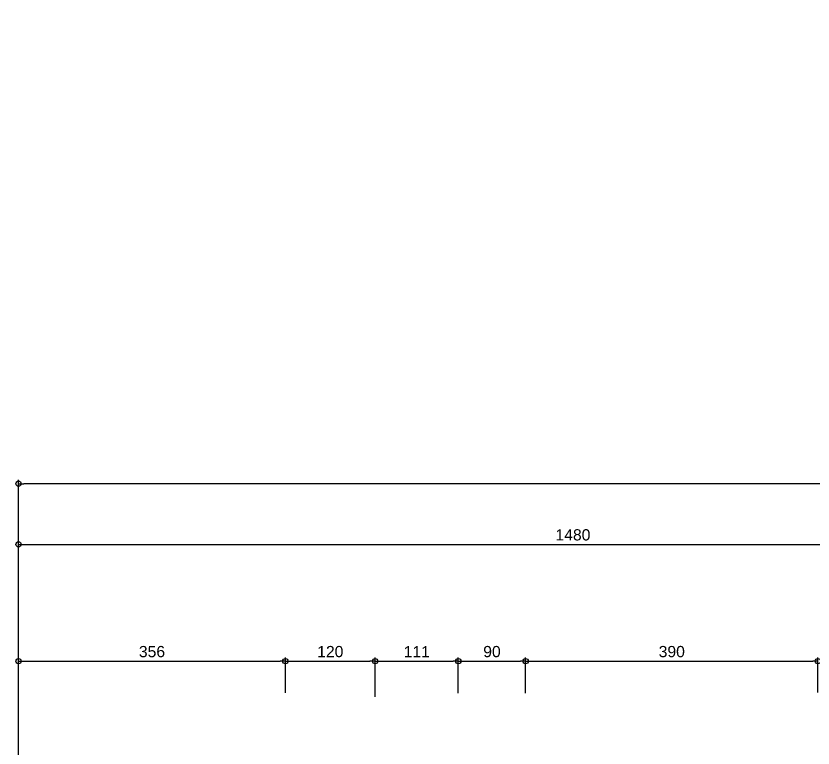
# Model space of a CAD drawing. Header units: millimetres. Extents: x 768 to 14077, y 324 to 18132.
# Drawn here: x 1627 to 2691, y 11757 to 12734 of the extents above; entities that cross this region are included whole.
import ezdxf

# ---------------------------------------------------------------- set-up
doc = ezdxf.new("R2010")
doc.units = ezdxf.units.MM
doc.styles.get("Standard").update_dxf_attribs({"font": 'arial.ttf'})
doc.dimstyles.new('1-50-2', dxfattribs={"dimtxt": 15, "dimasz": 7, "dimexe": 5, "dimexo": 5, "dimgap": 5, "dimtad": 1, "dimdec": 0, "dimtxsty": 'Standard', "dimblk": 'ORIGIN', "dimcen": 5, "dimdle": 7, "dimclrd": 256, "dimclre": 256, "dimclrt": 256, "dimadec": 0, "dimazin": 0, "dimtfac": 1, "dimtdec": 0, "dimtix": 1, "dimtmove": 0, "dimatfit": 3, "dimldrblk": 'ORIGIN', "dimfxl": 1, "dimlwd": -1, "dimlwe": -1, "dimarcsym": 0})

# ---------------------------------------------------------------- blocks, each defined once
blk = doc.blocks.new('_Origin')
at = {"color": 0, "linetype": 'ByBlock', "lineweight": -2}
blk.add_line((0, 0), (-1, 0), dxfattribs=at)
blk.add_circle((0, 0), 0.5, dxfattribs=at)
blk = doc.blocks.new('*D267')
at = {"transparency": 16777216}
for p, q in [((1630.4, 11830.1), (1630.4, 11877.5)), ((1986.6, 11830.1), (1986.6, 11877.5)), ((1637.4, 11872.5), (1979.6, 11872.5))]:
    blk.add_line(p, q, dxfattribs=at)
at = {"layer": 'Defpoints', "color": 0, "transparency": 16777216}
for p in [(1986.6, 11872.5), (1630.4, 11825.1), (1986.6, 11825.1)]:
    blk.add_point(p, dxfattribs=at)
at = {"transparency": 16777216, "xscale": 7, "yscale": 7, "zscale": 7, "rotation": 180}
blk.add_blockref('_Origin', (1630.4, 11872.5), dxfattribs=at)
at = {"transparency": 16777216, "xscale": 7, "yscale": 7, "zscale": 7}
blk.add_blockref('_Origin', (1986.6, 11872.5), dxfattribs=at)
at = {"transparency": 16777216, "insert": (1808.5, 11885.2), "char_height": 15, "attachment_point": 5}
blk.add_mtext('356', dxfattribs=at)
blk = doc.blocks.new('*D268')
at = {"transparency": 16777216}
for p, q in [((1986.6, 11830.1), (1986.6, 11877.5)), ((2106.4, 11824.7), (2106.4, 11877.5)), ((1993.6, 11872.5), (2099.4, 11872.5))]:
    blk.add_line(p, q, dxfattribs=at)
at = {"layer": 'Defpoints', "color": 0, "transparency": 16777216}
for p in [(2106.4, 11872.5), (1986.6, 11825.1), (2106.4, 11819.7)]:
    blk.add_point(p, dxfattribs=at)
at = {"transparency": 16777216, "xscale": 7, "yscale": 7, "zscale": 7, "rotation": 180}
blk.add_blockref('_Origin', (1986.6, 11872.5), dxfattribs=at)
at = {"transparency": 16777216, "xscale": 7, "yscale": 7, "zscale": 7}
blk.add_blockref('_Origin', (2106.4, 11872.5), dxfattribs=at)
at = {"transparency": 16777216, "insert": (2046.5, 11885.2), "char_height": 15, "attachment_point": 5}
blk.add_mtext('120', dxfattribs=at)
blk = doc.blocks.new('*D269')
at = {"transparency": 16777216}
for p, q in [((2106.4, 11824.7), (2106.4, 11877.5)), ((2217.4, 11829.7), (2217.4, 11877.5)), ((2113.4, 11872.5), (2210.4, 11872.5))]:
    blk.add_line(p, q, dxfattribs=at)
at = {"layer": 'Defpoints', "color": 0, "transparency": 16777216}
for p in [(2217.4, 11872.5), (2217.4, 11824.7), (2106.4, 11819.7)]:
    blk.add_point(p, dxfattribs=at)
at = {"transparency": 16777216, "xscale": 7, "yscale": 7, "zscale": 7, "rotation": 180}
blk.add_blockref('_Origin', (2106.4, 11872.5), dxfattribs=at)
at = {"transparency": 16777216, "xscale": 7, "yscale": 7, "zscale": 7}
blk.add_blockref('_Origin', (2217.4, 11872.5), dxfattribs=at)
at = {"transparency": 16777216, "insert": (2161.9, 11885.1), "char_height": 15, "attachment_point": 5}
blk.add_mtext('111', dxfattribs=at)
blk = doc.blocks.new('*D270')
at = {"transparency": 16777216}
for p, q in [((2217.4, 11829.7), (2217.4, 11877.5)), ((2307.2, 11829.7), (2307.2, 11877.5)), ((2224.4, 11872.5), (2300.2, 11872.5))]:
    blk.add_line(p, q, dxfattribs=at)
at = {"layer": 'Defpoints', "color": 0, "transparency": 16777216}
for p in [(2307.2, 11872.5), (2217.4, 11824.7), (2307.2, 11824.7)]:
    blk.add_point(p, dxfattribs=at)
at = {"transparency": 16777216, "xscale": 7, "yscale": 7, "zscale": 7, "rotation": 180}
blk.add_blockref('_Origin', (2217.4, 11872.5), dxfattribs=at)
at = {"transparency": 16777216, "xscale": 7, "yscale": 7, "zscale": 7}
blk.add_blockref('_Origin', (2307.2, 11872.5), dxfattribs=at)
at = {"transparency": 16777216, "insert": (2262.3, 11885.2), "char_height": 15, "attachment_point": 5}
blk.add_mtext('90', dxfattribs=at)
blk = doc.blocks.new('*D271')
at = {"transparency": 16777216}
for p, q in [((2307.2, 11829.7), (2307.2, 11877.5)), ((2697.4, 11830.5), (2697.4, 11877.5)), ((2314.2, 11872.5), (2690.4, 11872.5))]:
    blk.add_line(p, q, dxfattribs=at)
at = {"layer": 'Defpoints', "color": 0, "transparency": 16777216}
for p in [(2697.4, 11872.5), (2307.2, 11824.7), (2697.4, 11825.5)]:
    blk.add_point(p, dxfattribs=at)
at = {"transparency": 16777216, "xscale": 7, "yscale": 7, "zscale": 7, "rotation": 180}
blk.add_blockref('_Origin', (2307.2, 11872.5), dxfattribs=at)
at = {"transparency": 16777216, "xscale": 7, "yscale": 7, "zscale": 7}
blk.add_blockref('_Origin', (2697.4, 11872.5), dxfattribs=at)
at = {"transparency": 16777216, "insert": (2502.3, 11885.2), "char_height": 15, "attachment_point": 5}
blk.add_mtext('390', dxfattribs=at)
blk = doc.blocks.new('*D322')
at = {"transparency": 16777216}
for p, q in [((1630.4, 11747.4), (1630.4, 12114.3)), ((4801.4, 12109.3), (1637.4, 12109.3)), ((4808.4, 11747.4), (4808.4, 12114.3))]:
    blk.add_line(p, q, dxfattribs=at)
at = {"layer": 'Defpoints', "color": 0, "transparency": 16777216}
for p in [(1630.4, 12109.3), (1630.4, 11742.4), (4808.4, 11742.4)]:
    blk.add_point(p, dxfattribs=at)
at = {"transparency": 16777216, "xscale": 7, "yscale": 7, "zscale": 7, "rotation": 180}
blk.add_blockref('_Origin', (1630.4, 12109.3), dxfattribs=at)
at = {"transparency": 16777216, "xscale": 7, "yscale": 7, "zscale": 7}
blk.add_blockref('_Origin', (4808.4, 12109.3), dxfattribs=at)
at = {"transparency": 16777216, "insert": (3219.4, 12122), "char_height": 15, "attachment_point": 5}
blk.add_mtext('3178', dxfattribs=at)
blk = doc.blocks.new('*D323')
at = {"transparency": 16777216}
for p, q in [((3110.4, 12728.6), (3110.4, 12023.4)), ((1630.4, 11973.8), (1630.4, 12033.4)), ((1637.4, 12028.4), (3103.4, 12028.4))]:
    blk.add_line(p, q, dxfattribs=at)
at = {"layer": 'Defpoints', "color": 0, "transparency": 16777216}
for p in [(3110.4, 12733.6), (3110.4, 12028.4), (1630.4, 11968.8)]:
    blk.add_point(p, dxfattribs=at)
at = {"transparency": 16777216, "xscale": 7, "yscale": 7, "zscale": 7, "rotation": 180}
blk.add_blockref('_Origin', (1630.4, 12028.4), dxfattribs=at)
at = {"transparency": 16777216, "xscale": 7, "yscale": 7, "zscale": 7}
blk.add_blockref('_Origin', (3110.4, 12028.4), dxfattribs=at)
at = {"transparency": 16777216, "insert": (2370.4, 12041), "char_height": 15, "attachment_point": 5}
blk.add_mtext('1480', dxfattribs=at)

msp = doc.modelspace()

# ---------------------------------------------------------------- dimensions: what is measured, and where the dimension line sits
for base, p1, p2, picture, middle in [((3110.4, 12028.4), (1630.4, 11968.8), (3110.4, 12733.6), '*D323', (2370.4, 12041)), ((1630.4, 12109.3), (4808.4, 11742.4), (1630.4, 11742.4), '*D322', (3219.4, 12122)), ((1986.6, 11872.5), (1630.4, 11825.1), (1986.6, 11825.1), '*D267', (1808.5, 11885.2))]:
    dim = msp.add_linear_dim(base=base, p1=p1, p2=p2, dimstyle='1-50-2')
    dim.commit()
    dim.dimension.update_dxf_attribs({"geometry": picture, "text_midpoint": middle})
for base, p1, p2, picture, middle in [((2106.4, 11872.5), (1986.6, 11825.1), (2106.4, 11819.7), '*D268', (2046.5, 11885.2)), ((2217.4, 11872.5), (2106.4, 11819.7), (2217.4, 11824.7), '*D269', (2161.9, 11885.1)), ((2307.2, 11872.5), (2217.4, 11824.7), (2307.2, 11824.7), '*D270', (2262.3, 11885.2)), ((2697.4, 11872.5), (2307.2, 11824.7), (2697.4, 11825.5), '*D271', (2502.3, 11885.2))]:
    dim = msp.add_linear_dim(base=base, p1=p1, p2=p2, dimstyle='1-50-2', override={"dimtmove": 1})
    dim.commit()
    dim.dimension.update_dxf_attribs({"geometry": picture, "text_midpoint": middle})

doc.saveas('drawing.dxf')
